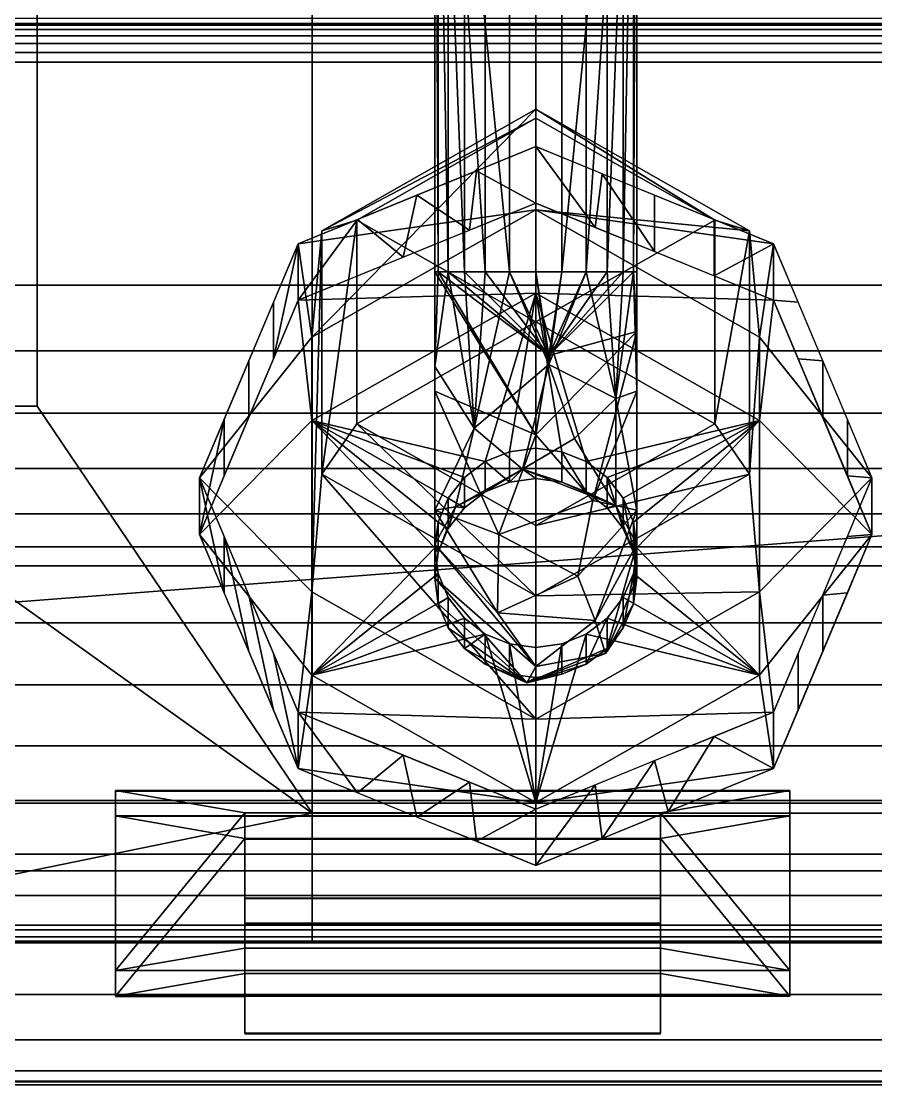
# Model space of a CAD drawing. Extents: x -1 to 344, y -669 to 1.
# Drawn here: x 26.86 to 59.85, y -617.95 to -576.9 of the extents above; entities that cross this region are included whole.
import ezdxf

# ---------------------------------------------------------------- set-up
doc = ezdxf.new("R2010")
doc.units = 0
for name, color, linetype in [('IQ_200_2D', 1, 'Continuous'), ('IQ_200_3D', 1, 'Continuous'), ('IQ_204_2D', 7, 'Continuous'), ('IQ_BLACK_3D', 250, 'Continuous')]:
    doc.layers.add(name, color=color, linetype=linetype)

msp = doc.modelspace()

# ---------------------------------------------------------------- linework, layer by layer
at = {"layer": 'IQ_200_2D', "transparency": 33554582}
msp.add_line((10.757, -617.833), (332.243, -617.833), dxfattribs=at)
at = {"layer": 'IQ_204_2D', "transparency": 33554582}
for p, q in [((30.493, -606.612), (30.493, -614.548)), ((30.493, -606.612), (56.538, -606.612)), ((56.538, -614.548), (56.538, -606.612)), ((56.538, -607.597), (30.493, -607.597)), ((35.493, -608.466), (51.538, -608.466)), ((35.493, -608.466), (35.493, -615.978)), ((51.538, -615.978), (51.538, -608.466)), ((35.493, -610.765), (51.538, -610.765)), ((35.493, -611.73), (51.538, -611.73)), ((30.493, -614.548), (35.493, -614.548)), ((56.538, -614.548), (51.538, -614.548)), ((35.493, -615.978), (51.538, -615.978))]:
    msp.add_line(p, q, dxfattribs=at)

# ---------------------------------------------------------------- meshes
at = {"layer": 'IQ_200_3D', "transparency": 33554582}
mesh = msp.add_polyface(dxfattribs=at)
corners = [(326.901, -600.123, 1226.902), (16.1, -600.123, 1226.902), (16.1, -444.588, 1226.902), (326.901, -444.588, 1226.902)]
mesh.append_faces([[corners[k] for k in face] for face in [(0, 1, 2, 3)]])
mesh = msp.add_polyface(dxfattribs=at)
corners = [(42.825, -522.817, 1181.14), (42.958, -521.807, 1180.13), (43.348, -520.867, 1179.19), (43.968, -520.059, 1178.382), (44.775, -519.439, 1177.762), (45.716, -519.05, 1177.372), (46.725, -518.917, 1177.24), (47.735, -519.05, 1177.372), (48.675, -519.439, 1177.762), (49.483, -520.059, 1178.382), (50.103, -520.867, 1179.19), (50.493, -521.807, 1180.13), (50.625, -522.817, 1181.14), (50.625, -586.576, 1181.14), (50.493, -586.576, 1180.13), (50.103, -586.576, 1179.19), (49.483, -586.576, 1178.382), (48.675, -586.576, 1177.762), (47.735, -586.576, 1177.372), (46.725, -586.576, 1177.24), (45.716, -586.576, 1177.372), (44.775, -586.576, 1177.762), (43.968, -586.576, 1178.382), (43.348, -586.576, 1179.19), (42.958, -586.576, 1180.13), (42.825, -586.576, 1181.14)]
mesh.append_faces([[corners[k] for k in face] for face in [(11, 14, 15, 10), (8, 17, 18, 7), (9, 16, 17, 8), (10, 15, 16, 9), (19, 6, 7, 18)]], dxfattribs={"vtx0": -1, "vtx2": -1})
mesh.append_faces([[corners[k] for k in face] for face in [(21, 22, 3, 4), (20, 21, 4, 5), (23, 24, 1, 2), (22, 23, 2, 3), (5, 6, 19, 20)]], dxfattribs={"vtx1": -1, "vtx3": -1})
mesh.append_faces([[corners[k] for k in face] for face in [(12, 13, 14, 11)]], dxfattribs={"vtx2": -1})
mesh.append_faces([[corners[k] for k in face] for face in [(24, 25, 0, 1)]], dxfattribs={"vtx3": -1})
mesh = msp.add_polyface(dxfattribs=at)
corners = [(50.625, -522.817, 1181.14), (50.493, -523.826, 1182.149), (50.103, -524.767, 1183.09), (49.483, -525.575, 1183.897), (48.675, -526.194, 1184.517), (47.735, -526.584, 1184.907), (46.725, -526.717, 1185.04), (45.716, -526.584, 1184.907), (44.775, -526.194, 1184.517), (43.968, -525.575, 1183.897), (43.348, -524.767, 1183.09), (42.958, -523.826, 1182.149), (42.825, -522.817, 1181.14), (42.825, -586.576, 1181.14), (42.958, -586.576, 1182.149), (43.348, -586.576, 1183.09), (43.968, -586.576, 1183.897), (44.775, -586.576, 1184.517), (45.716, -586.576, 1184.907), (46.725, -586.576, 1185.04), (47.735, -586.576, 1184.907), (48.675, -586.576, 1184.517), (49.483, -586.576, 1183.897), (50.103, -586.576, 1183.09), (50.493, -586.576, 1182.149), (50.625, -586.576, 1181.14), (42.825, -557.295, 1181.14), (50.625, -557.295, 1181.14), (42.825, -540.056, 1181.14), (50.625, -540.056, 1181.14)]
mesh.append_faces([[corners[k] for k in face] for face in [(18, 26, 17), (8, 26, 7), (2, 29, 1), (24, 27, 23), (29, 4, 27), (4, 29, 3)]], dxfattribs={"vtx0": -1, "vtx1": -1})
mesh.append_faces([[corners[k] for k in face] for face in [(26, 18, 7), (20, 27, 5)]], dxfattribs={"vtx0": -1, "vtx1": -1, "vtx2": -1})
mesh.append_faces([[corners[k] for k in face] for face in [(26, 16, 17), (28, 9, 10), (27, 21, 22), (20, 5, 6, 19), (8, 28, 26)]], dxfattribs={"vtx0": -1, "vtx2": -1})
mesh.append_faces([[corners[k] for k in face] for face in [(13, 14, 26), (25, 27, 24), (0, 1, 29)]], dxfattribs={"vtx1": -1})
mesh.append_faces([[corners[k] for k in face] for face in [(14, 15, 26), (15, 16, 26), (10, 11, 28), (8, 9, 28), (2, 3, 29), (20, 21, 27), (22, 23, 27), (4, 5, 27)]], dxfattribs={"vtx1": -1, "vtx2": -1})
mesh.append_faces([[corners[k] for k in face] for face in [(18, 19, 6, 7)]], dxfattribs={"vtx1": -1, "vtx3": -1})
mesh.append_faces([[corners[k] for k in face] for face in [(11, 12, 28)]], dxfattribs={"vtx2": -1})
mesh = msp.add_polyface(dxfattribs=at)
corners = [(38.086, -602.51, 996.977), (304.914, -602.51, 996.977), (304.914, -567.978, 996.977), (38.086, -567.978, 996.977)]
mesh.append_faces([[corners[k] for k in face] for face in [(0, 1, 2, 3)]])
mesh = msp.add_polyface(dxfattribs=at)
corners = [(0, -578.478, 1361.612), (343, -578.478, 1361.612), (342.996, -578.109, 1361.566), (342.984, -577.762, 1361.43), (342.965, -577.459, 1361.213), (342.94, -577.219, 1360.928), (342.91, -577.057, 1360.592), (342.878, -576.983, 1360.227), (342.845, -577, 1359.855), (0.155, -577, 1359.855), (0.122, -576.983, 1360.227), (0.09, -577.057, 1360.592), (0.06, -577.219, 1360.928), (0.035, -577.459, 1361.213), (0.016, -577.762, 1361.43), (0.004, -578.109, 1361.566)]
mesh.append_faces([[corners[k] for k in face] for face in [(2, 15, 0, 1)]], dxfattribs={"vtx0": -1})
mesh.append_faces([[corners[k] for k in face] for face in [(7, 10, 11, 6), (6, 11, 12, 5), (5, 12, 13, 4), (4, 13, 14, 3), (3, 14, 15, 2)]], dxfattribs={"vtx0": -1, "vtx2": -1})
mesh.append_faces([[corners[k] for k in face] for face in [(8, 9, 10, 7)]], dxfattribs={"vtx2": -1})
mesh = msp.add_polyface(dxfattribs=at)
corners = [(11.897, -600.123, 1226.902), (0.155, -577, 1359.855), (342.845, -577, 1359.855), (331.103, -600.123, 1226.902)]
mesh.append_faces([[corners[k] for k in face] for face in [(0, 1, 2, 3)]])
mesh = msp.add_polyface(dxfattribs=at)
corners = [(326.901, -600.123, 1226.902), (326.901, -576.798, 1361.021), (321.5, -576.798, 1361.021), (21.5, -576.798, 1361.021), (16.1, -576.798, 1361.021), (16.1, -600.123, 1226.902)]
mesh.append_faces([[corners[k] for k in face] for face in [(0, 1, 2, 5), (3, 4, 5, 2)]], dxfattribs={"vtx2": -1})
mesh = msp.add_polyface(dxfattribs=at)
corners = [(0, -578.478, 1361.612), (0, -587.088, 1361.612), (343, -587.088, 1361.612), (343, -578.478, 1361.612)]
mesh.append_faces([[corners[k] for k in face] for face in [(0, 1, 2, 3)]])
mesh = msp.add_polyface(dxfattribs=at)
corners = [(46.725, -580.298, 1119.345), (38.467, -584.993, 1118.517), (38.467, -594.384, 1116.861), (46.725, -599.08, 1116.033), (46.725, -603.836, 1140.434), (38.08, -598.921, 1141.301), (38.08, -589.09, 1143.034), (46.725, -584.174, 1143.901)]
mesh.append_faces([[corners[k] for k in face] for face in [(2, 5, 1)]], dxfattribs={"vtx0": -1, "vtx1": -1})
mesh.append_faces([[corners[k] for k in face] for face in [(1, 5, 6)]], dxfattribs={"vtx0": -1, "vtx2": -1})
mesh.append_faces([[corners[k] for k in face] for face in [(0, 1, 6), (4, 5, 2)]], dxfattribs={"vtx1": -1, "vtx2": -1})
mesh.append_faces([[corners[k] for k in face] for face in [(6, 7, 0), (2, 3, 4)]], dxfattribs={"vtx2": -1})
mesh = msp.add_polyface(dxfattribs=at)
corners = [(46.725, -580.647, 1112.369), (39.814, -584.577, 1111.676), (39.814, -592.436, 1110.29), (46.725, -596.366, 1109.597), (46.725, -599.08, 1116.033), (38.467, -594.384, 1116.861), (38.467, -584.993, 1118.517), (46.725, -580.298, 1119.345)]
mesh.append_faces([[corners[k] for k in face] for face in [(2, 5, 1)]], dxfattribs={"vtx0": -1, "vtx1": -1})
mesh.append_faces([[corners[k] for k in face] for face in [(1, 5, 6)]], dxfattribs={"vtx0": -1, "vtx2": -1})
mesh.append_faces([[corners[k] for k in face] for face in [(0, 1, 6), (4, 5, 2)]], dxfattribs={"vtx1": -1, "vtx2": -1})
mesh.append_faces([[corners[k] for k in face] for face in [(6, 7, 0), (2, 3, 4)]], dxfattribs={"vtx2": -1})
mesh = msp.add_polyface(dxfattribs=at)
corners = [(46.725, -596.366, 1109.597), (53.637, -592.436, 1110.29), (53.637, -584.577, 1111.676), (46.725, -580.647, 1112.369), (46.725, -580.298, 1119.345), (54.984, -584.993, 1118.517), (54.984, -594.384, 1116.861), (46.725, -599.08, 1116.033)]
mesh.append_faces([[corners[k] for k in face] for face in [(2, 5, 1)]], dxfattribs={"vtx0": -1, "vtx1": -1})
mesh.append_faces([[corners[k] for k in face] for face in [(1, 5, 6)]], dxfattribs={"vtx0": -1, "vtx2": -1})
mesh.append_faces([[corners[k] for k in face] for face in [(0, 1, 6), (4, 5, 2)]], dxfattribs={"vtx1": -1, "vtx2": -1})
mesh.append_faces([[corners[k] for k in face] for face in [(6, 7, 0), (2, 3, 4)]], dxfattribs={"vtx2": -1})
mesh = msp.add_polyface(dxfattribs=at)
corners = [(46.725, -599.08, 1116.033), (54.984, -594.384, 1116.861), (54.984, -584.993, 1118.517), (46.725, -580.298, 1119.345), (46.725, -584.174, 1143.901), (55.371, -589.09, 1143.034), (55.371, -598.921, 1141.301), (46.725, -603.836, 1140.434)]
mesh.append_faces([[corners[k] for k in face] for face in [(2, 5, 1)]], dxfattribs={"vtx0": -1, "vtx1": -1})
mesh.append_faces([[corners[k] for k in face] for face in [(1, 5, 6)]], dxfattribs={"vtx0": -1, "vtx2": -1})
mesh.append_faces([[corners[k] for k in face] for face in [(0, 1, 6), (4, 5, 2)]], dxfattribs={"vtx1": -1, "vtx2": -1})
mesh.append_faces([[corners[k] for k in face] for face in [(6, 7, 0), (2, 3, 4)]], dxfattribs={"vtx2": -1})
mesh = msp.add_polyface(dxfattribs=at)
corners = [(46.725, -596.366, 1109.597), (39.814, -592.436, 1110.29), (39.814, -584.577, 1111.676), (46.725, -580.647, 1112.369), (46.725, -588.506, 1110.983)]
mesh.append_faces([[corners[k] for k in face] for face in [(1, 2, 4)]], dxfattribs={"vtx1": -1, "vtx2": -1})
mesh.append_faces([[corners[k] for k in face] for face in [(4, 0, 1), (2, 3, 4)]], dxfattribs={"vtx2": -1})
mesh = msp.add_polyface(dxfattribs=at)
corners = [(46.725, -588.506, 1110.983), (46.725, -580.647, 1112.369), (53.637, -584.577, 1111.676), (53.637, -592.436, 1110.29), (46.725, -596.366, 1109.597)]
mesh.append_faces([[corners[k] for k in face] for face in [(0, 3, 4)]], dxfattribs={"vtx0": -1})
mesh.append_faces([[corners[k] for k in face] for face in [(3, 0, 2)]], dxfattribs={"vtx0": -1, "vtx1": -1})
mesh.append_faces([[corners[k] for k in face] for face in [(1, 2, 0)]], dxfattribs={"vtx1": -1})
mesh = msp.add_polyface(dxfattribs=at)
corners = [(46.725, -609.489, 1155.219), (37.545, -605.745, 1155.88), (33.743, -596.704, 1157.474), (37.545, -587.663, 1159.068), (46.725, -583.919, 1159.728), (46.725, -581.741, 1147.376), (37.545, -585.485, 1146.716), (33.743, -594.526, 1145.122), (37.545, -603.567, 1143.528), (46.725, -607.311, 1142.867), (41.61, -586.005, 1159.36), (42.135, -583.613, 1147.046), (39.84, -584.549, 1146.881), (35.644, -592.184, 1158.271), (35.644, -590.006, 1145.919), (34.693, -592.266, 1145.52), (41.61, -605.225, 1143.235), (42.135, -607.617, 1155.55), (39.84, -606.681, 1155.715), (35.644, -599.046, 1144.325), (35.644, -601.224, 1156.677), (34.693, -598.964, 1157.075), (44.168, -584.962, 1159.544), (36.595, -587.746, 1146.317), (36.595, -589.924, 1158.669), (34.693, -594.444, 1157.872), (44.168, -606.268, 1143.051), (36.595, -601.306, 1143.926), (36.595, -603.484, 1156.278), (34.693, -596.786, 1144.723), (44.43, -582.677, 1147.211), (44.43, -608.553, 1155.385)]
mesh.append_faces([[corners[k] for k in face] for face in [(31, 9, 0), (30, 4, 5)]], dxfattribs={"vtx0": -1})
mesh.append_faces([[corners[k] for k in face] for face in [(16, 18, 8), (4, 30, 22), (9, 31, 26)]], dxfattribs={"vtx0": -1, "vtx1": -1})
mesh.append_faces([[corners[k] for k in face] for face in [(3, 12, 6), (15, 2, 25), (10, 11, 12), (6, 24, 3), (21, 7, 29), (8, 18, 1), (17, 16, 26), (27, 1, 28, 19), (16, 17, 18), (19, 28, 20, 29), (29, 20, 21)]], dxfattribs={"vtx0": -1, "vtx2": -1})
mesh.append_faces([[corners[k] for k in face] for face in [(15, 7, 2), (21, 2, 7), (10, 22, 11), (3, 10, 12), (6, 23, 24), (27, 8, 1), (30, 11, 22), (31, 17, 26)]], dxfattribs={"vtx1": -1, "vtx2": -1})
mesh.append_faces([[corners[k] for k in face] for face in [(13, 24, 23, 14), (25, 13, 14, 15)]], dxfattribs={"vtx1": -1, "vtx3": -1})
mesh = msp.add_polyface(dxfattribs=at)
corners = [(46.725, -584.174, 1143.901), (38.08, -589.09, 1143.034), (38.08, -598.921, 1141.301), (46.725, -603.836, 1140.434), (46.725, -607.311, 1142.867), (37.545, -603.567, 1143.528), (33.743, -594.526, 1145.122), (37.545, -585.485, 1146.716), (46.725, -581.741, 1147.376)]
mesh.append_faces([[corners[k] for k in face] for face in [(5, 3, 4)]], dxfattribs={"vtx0": -1})
mesh.append_faces([[corners[k] for k in face] for face in [(2, 6, 1)]], dxfattribs={"vtx0": -1, "vtx1": -1})
mesh.append_faces([[corners[k] for k in face] for face in [(1, 6, 7), (2, 5, 6)]], dxfattribs={"vtx0": -1, "vtx2": -1})
mesh.append_faces([[corners[k] for k in face] for face in [(0, 1, 7), (2, 3, 5)]], dxfattribs={"vtx1": -1, "vtx2": -1})
mesh.append_faces([[corners[k] for k in face] for face in [(7, 8, 0)]], dxfattribs={"vtx2": -1})
mesh = msp.add_polyface(dxfattribs=at)
corners = [(46.725, -581.741, 1147.376), (46.725, -583.919, 1159.728), (55.906, -587.663, 1159.068), (59.708, -596.704, 1157.474), (55.906, -605.745, 1155.88), (46.725, -609.489, 1155.219), (46.725, -607.311, 1142.867), (55.906, -603.567, 1143.528), (59.708, -594.526, 1145.122), (55.906, -585.485, 1146.716), (51.841, -607.403, 1155.587), (51.316, -605.439, 1143.198), (53.611, -604.503, 1143.363), (57.807, -601.224, 1156.677), (57.807, -599.046, 1144.325), (58.757, -596.786, 1144.723), (51.316, -585.791, 1159.398), (51.316, -583.613, 1147.046), (49.283, -582.784, 1147.192), (57.807, -590.006, 1145.919), (57.807, -592.184, 1158.271), (58.757, -594.444, 1157.872), (49.283, -608.446, 1155.403), (56.856, -601.306, 1143.926), (56.856, -603.484, 1156.278), (58.757, -598.964, 1157.075), (53.611, -586.727, 1159.233), (53.611, -584.549, 1146.881), (49.02, -584.855, 1159.563), (56.856, -587.746, 1146.317), (56.856, -589.924, 1158.669), (58.757, -592.266, 1145.52), (49.02, -606.375, 1143.033)]
mesh.append_faces([[corners[k] for k in face] for face in [(28, 0, 1), (32, 5, 6)]], dxfattribs={"vtx0": -1})
mesh.append_faces([[corners[k] for k in face] for face in [(0, 28, 18), (18, 16, 17), (5, 32, 22)]], dxfattribs={"vtx0": -1, "vtx1": -1})
mesh.append_faces([[corners[k] for k in face] for face in [(4, 12, 7), (10, 11, 12), (15, 3, 25, 14), (21, 8, 31), (30, 19, 29, 2), (26, 9, 27), (19, 30, 20)]], dxfattribs={"vtx0": -1, "vtx2": -1})
mesh.append_faces([[corners[k] for k in face] for face in [(15, 8, 3), (10, 22, 11), (21, 3, 8), (4, 10, 12), (25, 13, 14), (26, 2, 9), (28, 16, 18), (29, 9, 2), (32, 11, 22)]], dxfattribs={"vtx1": -1, "vtx2": -1})
mesh.append_faces([[corners[k] for k in face] for face in [(24, 4, 7, 23), (13, 24, 23, 14), (27, 17, 16, 26), (31, 19, 20, 21)]], dxfattribs={"vtx1": -1, "vtx3": -1})
mesh = msp.add_polyface(dxfattribs=at)
corners = [(46.725, -603.836, 1140.434), (55.371, -598.921, 1141.301), (55.371, -589.09, 1143.034), (46.725, -584.174, 1143.901), (46.725, -581.741, 1147.376), (55.906, -585.485, 1146.716), (59.708, -594.526, 1145.122), (55.906, -603.567, 1143.528), (46.725, -607.311, 1142.867)]
mesh.append_faces([[corners[k] for k in face] for face in [(5, 3, 4)]], dxfattribs={"vtx0": -1})
mesh.append_faces([[corners[k] for k in face] for face in [(2, 6, 1)]], dxfattribs={"vtx0": -1, "vtx1": -1})
mesh.append_faces([[corners[k] for k in face] for face in [(1, 6, 7), (2, 5, 6)]], dxfattribs={"vtx0": -1, "vtx2": -1})
mesh.append_faces([[corners[k] for k in face] for face in [(0, 1, 7), (2, 3, 5)]], dxfattribs={"vtx1": -1, "vtx2": -1})
mesh.append_faces([[corners[k] for k in face] for face in [(7, 8, 0)]], dxfattribs={"vtx2": -1})
mesh = msp.add_polyface(dxfattribs=at)
corners = [(46.725, -607.056, 1158.695), (38.08, -602.14, 1159.562), (38.08, -592.309, 1161.295), (46.725, -587.394, 1162.162), (46.725, -583.919, 1159.728), (37.545, -587.663, 1159.068), (33.743, -596.704, 1157.474), (37.545, -605.745, 1155.88), (46.725, -609.489, 1155.219)]
mesh.append_faces([[corners[k] for k in face] for face in [(0, 7, 8)]], dxfattribs={"vtx0": -1})
mesh.append_faces([[corners[k] for k in face] for face in [(7, 0, 1), (6, 1, 2)]], dxfattribs={"vtx0": -1, "vtx2": -1})
mesh.append_faces([[corners[k] for k in face] for face in [(4, 5, 3)]], dxfattribs={"vtx1": -1})
mesh.append_faces([[corners[k] for k in face] for face in [(2, 3, 5), (5, 6, 2), (6, 7, 1)]], dxfattribs={"vtx1": -1, "vtx2": -1})
mesh = msp.add_polyface(dxfattribs=at)
corners = [(46.725, -587.394, 1162.162), (55.371, -592.309, 1161.295), (55.371, -602.14, 1159.562), (46.725, -607.056, 1158.695), (46.725, -609.489, 1155.219), (55.906, -605.745, 1155.88), (59.708, -596.704, 1157.474), (55.906, -587.663, 1159.068), (46.725, -583.919, 1159.728)]
mesh.append_faces([[corners[k] for k in face] for face in [(0, 7, 8)]], dxfattribs={"vtx0": -1})
mesh.append_faces([[corners[k] for k in face] for face in [(7, 0, 1), (6, 1, 2)]], dxfattribs={"vtx0": -1, "vtx2": -1})
mesh.append_faces([[corners[k] for k in face] for face in [(4, 5, 3)]], dxfattribs={"vtx1": -1})
mesh.append_faces([[corners[k] for k in face] for face in [(2, 3, 5), (5, 6, 2), (6, 7, 1)]], dxfattribs={"vtx1": -1, "vtx2": -1})
mesh = msp.add_polyface(dxfattribs=at)
corners = [(50.625, -586.576, 1181.14), (50.493, -586.576, 1182.149), (50.103, -586.576, 1183.09), (49.483, -586.576, 1183.897), (48.675, -586.576, 1184.517), (47.735, -586.576, 1184.907), (46.725, -586.576, 1185.04), (45.716, -586.576, 1184.907), (44.775, -586.576, 1184.517), (43.968, -586.576, 1183.897), (43.348, -586.576, 1183.09), (42.958, -586.576, 1182.149), (42.825, -586.576, 1181.14), (42.825, -595.768, 1176.853), (42.825, -598.394, 1167.056), (42.958, -599.388, 1166.88), (43.348, -600.314, 1166.717), (43.968, -601.109, 1166.577), (44.775, -601.72, 1166.469), (45.716, -602.103, 1166.402), (46.725, -602.234, 1166.379), (47.735, -602.103, 1166.402), (48.675, -601.72, 1166.469), (49.483, -601.109, 1166.577), (50.103, -600.314, 1166.717), (50.493, -599.388, 1166.88), (50.625, -598.394, 1167.056), (50.625, -595.768, 1176.853), (46.725, -592.863, 1183.744), (46.725, -601.805, 1173.708), (46.378, -602.432, 1170.088), (47.226, -589.807, 1184.675), (50.625, -597.081, 1171.954), (49.423, -601.309, 1170.71), (42.825, -591.172, 1178.996), (45.3, -596.713, 1181.037), (45.251, -599.729, 1177.546), (42.825, -597.081, 1171.954), (50.625, -591.172, 1178.996), (49.018, -600.026, 1176.122), (48.345, -598.314, 1179.335), (48.934, -595.401, 1181.533), (50.625, -588.874, 1180.068)]
mesh.append_faces([[corners[k] for k in face] for face in [(8, 31, 7), (11, 31, 10), (10, 31, 9), (7, 31, 6), (21, 30, 20), (32, 33, 26), (15, 30, 14)]], dxfattribs={"vtx0": -1, "vtx1": -1})
mesh.append_faces([[corners[k] for k in face] for face in [(28, 31, 11), (27, 41, 40), (1, 31, 42), (41, 42, 28), (36, 37, 29), (28, 42, 31), (35, 28, 34), (40, 41, 35), (39, 27, 40), (36, 40, 35), (14, 30, 29), (32, 39, 33), (29, 30, 33), (33, 30, 23), (41, 28, 35), (36, 35, 13), (33, 39, 29), (39, 40, 36), (39, 36, 29)]], dxfattribs={"vtx0": -1, "vtx1": -1, "vtx2": -1})
mesh.append_faces([[corners[k] for k in face] for face in [(31, 4, 5), (31, 3, 4), (28, 12, 34), (30, 17, 18), (36, 13, 37), (30, 22, 23), (35, 34, 13), (33, 25, 26), (30, 21, 22), (41, 27, 38)]], dxfattribs={"vtx0": -1, "vtx2": -1})
mesh.append_faces([[corners[k] for k in face] for face in [(0, 1, 42)]], dxfattribs={"vtx1": -1})
mesh.append_faces([[corners[k] for k in face] for face in [(8, 9, 31), (38, 42, 41), (11, 12, 28), (19, 20, 30), (5, 6, 31), (1, 2, 31), (2, 3, 31), (15, 16, 30), (18, 19, 30), (32, 27, 39), (16, 17, 30), (23, 24, 33), (37, 14, 29), (24, 25, 33)]], dxfattribs={"vtx1": -1, "vtx2": -1})
mesh = msp.add_polyface(dxfattribs=at)
corners = [(42.825, -586.576, 1181.14), (42.958, -586.576, 1180.13), (43.348, -586.576, 1179.19), (43.968, -586.576, 1178.382), (44.775, -586.576, 1177.762), (45.716, -586.576, 1177.372), (46.725, -586.576, 1177.24), (47.735, -586.576, 1177.372), (48.675, -586.576, 1177.762), (49.483, -586.576, 1178.382), (50.103, -586.576, 1179.19), (50.493, -586.576, 1180.13), (50.625, -586.576, 1181.14), (50.625, -595.768, 1176.853), (50.625, -598.394, 1167.056), (50.493, -597.399, 1167.231), (50.103, -596.473, 1167.394), (49.483, -595.678, 1167.535), (48.675, -595.067, 1167.642), (47.735, -594.684, 1167.71), (46.725, -594.553, 1167.733), (45.716, -594.684, 1167.71), (44.775, -595.067, 1167.642), (43.968, -595.678, 1167.535), (43.348, -596.473, 1167.394), (42.958, -597.399, 1167.231), (42.825, -598.394, 1167.056), (42.825, -595.768, 1176.853), (48.218, -593.008, 1174.537), (44.351, -592.608, 1175.691), (49.82, -591.463, 1177.432), (49.82, -595.591, 1172.512), (46.216, -594.194, 1171.989), (43.631, -595.642, 1172.375), (42.825, -590.231, 1179.435), (47.235, -590.154, 1176.443), (50.625, -591.172, 1178.996), (50.625, -597.081, 1171.954), (42.825, -597.081, 1171.954)]
mesh.append_faces([[corners[k] for k in face] for face in [(8, 35, 7), (17, 31, 16), (21, 32, 20), (5, 29, 4), (22, 32, 21), (20, 32, 19), (24, 33, 23)]], dxfattribs={"vtx0": -1, "vtx1": -1})
mesh.append_faces([[corners[k] for k in face] for face in [(31, 37, 15), (11, 36, 30), (35, 30, 28), (31, 30, 13), (8, 30, 35), (35, 32, 29), (31, 19, 32), (27, 29, 33), (32, 28, 31), (2, 29, 34), (32, 35, 28), (32, 22, 33), (30, 31, 28), (25, 38, 33), (32, 33, 29), (5, 35, 29)]], dxfattribs={"vtx0": -1, "vtx1": -1, "vtx2": -1})
mesh.append_faces([[corners[k] for k in face] for face in [(31, 13, 37), (29, 27, 34), (35, 6, 7), (30, 10, 11), (34, 1, 2), (31, 15, 16), (31, 17, 18), (33, 24, 25)]], dxfattribs={"vtx0": -1, "vtx2": -1})
mesh.append_faces([[corners[k] for k in face] for face in [(14, 15, 37), (12, 36, 11), (26, 38, 25)]], dxfattribs={"vtx1": -1})
mesh.append_faces([[corners[k] for k in face] for face in [(9, 10, 30), (2, 3, 29), (5, 6, 35), (3, 4, 29), (8, 9, 30), (22, 23, 33), (18, 19, 31), (36, 13, 30), (38, 27, 33)]], dxfattribs={"vtx1": -1, "vtx2": -1})
mesh.append_faces([[corners[k] for k in face] for face in [(34, 0, 1)]], dxfattribs={"vtx2": -1})
mesh = msp.add_polyface(dxfattribs=at)
corners = [(343, -587.088, 1361.612), (0, -587.088, 1361.612), (0.026, -589.625, 1361.316), (0.103, -592.024, 1360.442), (0.227, -594.158, 1359.039), (0.391, -595.911, 1357.182), (0.587, -597.188, 1354.97), (0.803, -597.921, 1352.524), (342.197, -597.921, 1352.524), (342.413, -597.188, 1354.97), (342.609, -595.911, 1357.182), (342.773, -594.158, 1359.039), (342.897, -592.024, 1360.442), (342.974, -589.625, 1361.316)]
mesh.append_faces([[corners[k] for k in face] for face in [(9, 6, 7, 8)]], dxfattribs={"vtx0": -1})
mesh.append_faces([[corners[k] for k in face] for face in [(13, 2, 3, 12), (4, 11, 12, 3), (10, 5, 6, 9), (5, 10, 11, 4)]], dxfattribs={"vtx0": -1, "vtx2": -1})
mesh.append_faces([[corners[k] for k in face] for face in [(0, 1, 2, 13)]], dxfattribs={"vtx2": -1})
mesh = msp.add_polyface(dxfattribs=at)
corners = [(46.725, -587.394, 1162.162), (38.08, -592.309, 1161.295), (38.08, -602.14, 1159.562), (46.725, -607.056, 1158.695), (46.725, -601.066, 1159.751), (45.716, -600.935, 1159.774), (44.775, -600.551, 1159.842), (43.968, -599.941, 1159.949), (43.348, -599.145, 1160.09), (42.958, -598.219, 1160.253), (42.825, -597.225, 1160.428), (42.958, -596.231, 1160.604), (43.348, -595.305, 1160.767), (43.968, -594.509, 1160.907), (44.775, -593.899, 1161.015), (45.716, -593.515, 1161.082), (46.725, -593.384, 1161.105)]
mesh.append_faces([[corners[k] for k in face] for face in [(3, 6, 2), (7, 2, 6), (12, 1, 11)]], dxfattribs={"vtx0": -1, "vtx1": -1})
mesh.append_faces([[corners[k] for k in face] for face in [(2, 7, 8), (2, 9, 10), (14, 0, 1), (1, 13, 14), (10, 1, 2)]], dxfattribs={"vtx0": -1, "vtx2": -1})
mesh.append_faces([[corners[k] for k in face] for face in [(16, 0, 15)]], dxfattribs={"vtx1": -1})
mesh.append_faces([[corners[k] for k in face] for face in [(5, 6, 3), (8, 9, 2), (14, 15, 0), (10, 11, 1), (12, 13, 1)]], dxfattribs={"vtx1": -1, "vtx2": -1})
mesh.append_faces([[corners[k] for k in face] for face in [(3, 4, 5)]], dxfattribs={"vtx2": -1})
mesh = msp.add_polyface(dxfattribs=at)
corners = [(46.725, -607.056, 1158.695), (55.371, -602.14, 1159.562), (55.371, -592.309, 1161.295), (46.725, -587.394, 1162.162), (46.725, -593.384, 1161.105), (47.735, -593.515, 1161.082), (48.675, -593.899, 1161.015), (49.483, -594.509, 1160.907), (50.103, -595.305, 1160.767), (50.493, -596.231, 1160.604), (50.625, -597.225, 1160.428), (50.493, -598.219, 1160.253), (50.103, -599.145, 1160.09), (49.483, -599.941, 1159.949), (48.675, -600.551, 1159.842), (47.735, -600.935, 1159.774), (46.725, -601.066, 1159.751)]
mesh.append_faces([[corners[k] for k in face] for face in [(5, 3, 4)]], dxfattribs={"vtx0": -1})
mesh.append_faces([[corners[k] for k in face] for face in [(13, 1, 12), (8, 2, 7), (7, 2, 6)]], dxfattribs={"vtx0": -1, "vtx1": -1})
mesh.append_faces([[corners[k] for k in face] for face in [(1, 13, 14), (1, 10, 11), (2, 8, 9), (10, 1, 2), (3, 5, 6)]], dxfattribs={"vtx0": -1, "vtx2": -1})
mesh.append_faces([[corners[k] for k in face] for face in [(16, 0, 15)]], dxfattribs={"vtx1": -1})
mesh.append_faces([[corners[k] for k in face] for face in [(11, 12, 1), (14, 15, 0), (0, 1, 14), (9, 10, 2), (2, 3, 6)]], dxfattribs={"vtx1": -1, "vtx2": -1})
mesh = msp.add_polyface(dxfattribs=at)
corners = [(42.825, -598.394, 1167.056), (42.958, -597.399, 1167.231), (43.348, -596.473, 1167.394), (43.968, -595.678, 1167.535), (44.775, -595.067, 1167.642), (45.716, -594.684, 1167.71), (46.725, -594.553, 1167.733), (47.735, -594.684, 1167.71), (48.675, -595.067, 1167.642), (49.483, -595.678, 1167.535), (50.103, -596.473, 1167.394), (50.493, -597.399, 1167.231), (50.625, -598.394, 1167.056), (50.625, -597.225, 1160.428), (50.493, -596.231, 1160.604), (50.103, -595.305, 1160.767), (49.483, -594.509, 1160.907), (48.675, -593.899, 1161.015), (47.735, -593.515, 1161.082), (46.725, -593.384, 1161.105), (45.716, -593.515, 1161.082), (44.775, -593.899, 1161.015), (43.968, -594.509, 1160.907), (43.348, -595.305, 1160.767), (42.958, -596.231, 1160.604), (42.825, -597.225, 1160.428)]
mesh.append_faces([[corners[k] for k in face] for face in [(14, 12, 13)]], dxfattribs={"vtx0": -1})
mesh.append_faces([[corners[k] for k in face] for face in [(15, 11, 14), (21, 5, 20), (3, 23, 2)]], dxfattribs={"vtx0": -1, "vtx1": -1})
mesh.append_faces([[corners[k] for k in face] for face in [(9, 16, 17, 8), (8, 17, 18), (15, 10, 11), (19, 6, 7, 18), (4, 21, 22, 3), (2, 23, 24), (1, 24, 25), (21, 4, 5), (20, 5, 6, 19)]], dxfattribs={"vtx0": -1, "vtx2": -1})
mesh.append_faces([[corners[k] for k in face] for face in [(0, 1, 25)]], dxfattribs={"vtx1": -1})
mesh.append_faces([[corners[k] for k in face] for face in [(15, 16, 10), (11, 12, 14), (7, 8, 18), (9, 10, 16), (22, 23, 3), (1, 2, 24)]], dxfattribs={"vtx1": -1, "vtx2": -1})
mesh = msp.add_polyface(dxfattribs=at)
corners = [(50.625, -598.394, 1167.056), (50.493, -599.388, 1166.88), (50.103, -600.314, 1166.717), (49.483, -601.109, 1166.577), (48.675, -601.72, 1166.469), (47.735, -602.103, 1166.402), (46.725, -602.234, 1166.379), (45.716, -602.103, 1166.402), (44.775, -601.72, 1166.469), (43.968, -601.109, 1166.577), (43.348, -600.314, 1166.717), (42.958, -599.388, 1166.88), (42.825, -598.394, 1167.056), (42.825, -597.225, 1160.428), (42.958, -598.219, 1160.253), (43.348, -599.145, 1160.09), (43.968, -599.941, 1159.949), (44.775, -600.551, 1159.842), (45.716, -600.935, 1159.774), (46.725, -601.066, 1159.751), (47.735, -600.935, 1159.774), (48.675, -600.551, 1159.842), (49.483, -599.941, 1159.949), (50.103, -599.145, 1160.09), (50.493, -598.219, 1160.253), (50.625, -597.225, 1160.428)]
mesh.append_faces([[corners[k] for k in face] for face in [(14, 12, 13), (1, 25, 0)]], dxfattribs={"vtx0": -1})
mesh.append_faces([[corners[k] for k in face] for face in [(15, 11, 14), (9, 17, 8), (22, 4, 21), (4, 22, 3)]], dxfattribs={"vtx0": -1, "vtx1": -1})
mesh.append_faces([[corners[k] for k in face] for face in [(9, 16, 17), (10, 15, 16, 9), (8, 17, 18, 7), (15, 10, 11), (19, 6, 7, 18), (5, 20, 21, 4), (2, 23, 24), (3, 22, 23, 2), (1, 24, 25), (20, 5, 6, 19)]], dxfattribs={"vtx0": -1, "vtx2": -1})
mesh.append_faces([[corners[k] for k in face] for face in [(11, 12, 14), (1, 2, 24)]], dxfattribs={"vtx1": -1, "vtx2": -1})
mesh = msp.add_polyface(dxfattribs=at)
corners = [(0.803, -597.921, 1352.524), (10.757, -617.811, 1239.813), (332.243, -617.811, 1239.813), (342.197, -597.921, 1352.524)]
mesh.append_faces([[corners[k] for k in face] for face in [(0, 1, 2, 3)]])
mesh = msp.add_polyface(dxfattribs=at)
corners = [(11.897, -606.978, 1226.902), (11.897, -600.123, 1226.902), (331.103, -600.123, 1226.902), (331.103, -606.978, 1226.902)]
mesh.append_faces([[corners[k] for k in face] for face in [(0, 1, 2, 3)]])
mesh = msp.add_polyface(dxfattribs=at)
corners = [(304.914, -602.51, 996.977), (38.086, -602.51, 996.977), (38.086, -604.862, 996.697), (38.086, -607.083, 995.871), (38.086, -609.046, 994.545), (38.086, -610.643, 992.795), (38.086, -611.784, 990.719), (38.086, -612.403, 988.432), (38.086, -612.468, 986.064), (38.086, -611.974, 983.747), (304.914, -611.974, 983.747), (304.914, -612.468, 986.064), (304.914, -612.403, 988.432), (304.914, -611.784, 990.719), (304.914, -610.643, 992.795), (304.914, -609.046, 994.545), (304.914, -607.083, 995.871), (304.914, -604.862, 996.697)]
mesh.append_faces([[corners[k] for k in face] for face in [(11, 8, 9, 10)]], dxfattribs={"vtx0": -1})
mesh.append_faces([[corners[k] for k in face] for face in [(17, 2, 3, 16), (16, 3, 4, 15), (15, 4, 5, 14), (13, 6, 7, 12), (12, 7, 8, 11), (6, 13, 14, 5)]], dxfattribs={"vtx0": -1, "vtx2": -1})
mesh.append_faces([[corners[k] for k in face] for face in [(0, 1, 2, 17)]], dxfattribs={"vtx2": -1})
mesh = msp.add_polyface(dxfattribs=at)
corners = [(332.243, -617.811, 1239.813), (10.757, -617.811, 1239.813), (10.998, -617.947, 1237.081), (11.235, -617.406, 1234.4), (11.453, -616.219, 1231.935), (11.638, -614.46, 1229.839), (11.779, -612.239, 1228.242), (11.867, -609.693, 1227.242), (11.897, -606.978, 1226.902), (331.103, -606.978, 1226.902), (331.133, -609.693, 1227.242), (331.221, -612.239, 1228.242), (331.362, -614.46, 1229.839), (331.547, -616.219, 1231.935), (331.765, -617.406, 1234.4), (332.002, -617.947, 1237.081)]
mesh.append_faces([[corners[k] for k in face] for face in [(10, 7, 8, 9)]], dxfattribs={"vtx0": -1})
mesh.append_faces([[corners[k] for k in face] for face in [(14, 3, 4, 13), (15, 2, 3, 14), (13, 4, 5, 12), (12, 5, 6, 11), (11, 6, 7, 10)]], dxfattribs={"vtx0": -1, "vtx2": -1})
mesh.append_faces([[corners[k] for k in face] for face in [(0, 1, 2, 15)]], dxfattribs={"vtx2": -1})
mesh = msp.add_polyface(dxfattribs=at)
corners = [(304.914, -607.462, 970.529), (304.914, -611.974, 983.747), (38.086, -611.974, 983.747), (38.086, -607.462, 970.529)]
mesh.append_faces([[corners[k] for k in face] for face in [(0, 1, 2, 3)]])
at = {"layer": 'IQ_BLACK_3D', "transparency": 33554582}
mesh = msp.add_polyface(dxfattribs=at)
corners = [(16.1, -591.752, 924.5), (16.1, -235.553, 924.5), (326.901, -235.553, 924.5), (326.901, -591.752, 924.5), (315.536, -591.752, 924.5), (315.536, -567.978, 924.5), (27.464, -567.978, 924.5), (27.464, -591.752, 924.5)]
mesh.append_faces([[corners[k] for k in face] for face in [(1, 2, 5, 6)]], dxfattribs={"vtx1": -1, "vtx3": -1})
mesh.append_faces([[corners[k] for k in face] for face in [(3, 4, 5, 2)]], dxfattribs={"vtx2": -1})
mesh.append_faces([[corners[k] for k in face] for face in [(6, 7, 0, 1)]], dxfattribs={"vtx3": -1})
mesh = msp.add_polyface(dxfattribs=at)
corners = [(38.086, -567.978, 996.977), (38.086, -465.63, 996.977), (304.914, -465.63, 996.977), (304.914, -567.978, 996.977), (304.914, -602.51, 996.977), (326.901, -602.51, 996.977), (326.901, -446.317, 996.977), (16.1, -446.317, 996.977), (16.1, -602.51, 996.977), (38.086, -602.51, 996.977)]
mesh.append_faces([[corners[k] for k in face] for face in [(1, 7, 0)]], dxfattribs={"vtx0": -1, "vtx1": -1})
mesh.append_faces([[corners[k] for k in face] for face in [(6, 2, 3), (2, 6, 7, 1)]], dxfattribs={"vtx0": -1, "vtx2": -1})
mesh.append_faces([[corners[k] for k in face] for face in [(8, 9, 0, 7)]], dxfattribs={"vtx2": -1})
mesh.append_faces([[corners[k] for k in face] for face in [(3, 4, 5, 6)]], dxfattribs={"vtx3": -1})
mesh = msp.add_polyface(dxfattribs=at)
corners = [(38.086, -567.978, 970.529), (38.086, -607.462, 970.529), (27.464, -591.752, 924.5), (27.464, -567.978, 924.5)]
mesh.append_faces([[corners[k] for k in face] for face in [(0, 1, 2, 3)]])
mesh = msp.add_polyface(dxfattribs=at)
corners = [(38.086, -607.462, 970.529), (38.086, -567.978, 970.529), (304.914, -567.978, 970.529), (304.914, -607.462, 970.529)]
mesh.append_faces([[corners[k] for k in face] for face in [(0, 1, 2, 3)]])
mesh = msp.add_polyface(dxfattribs=at)
corners = [(38.086, -607.462, 970.529), (38.086, -611.974, 983.747), (16.1, -611.974, 983.747), (16.1, -591.752, 924.5), (27.464, -591.752, 924.5)]
mesh.append_faces([[corners[k] for k in face] for face in [(0, 3, 4)]], dxfattribs={"vtx0": -1})
mesh.append_faces([[corners[k] for k in face] for face in [(3, 0, 2)]], dxfattribs={"vtx0": -1, "vtx1": -1})
mesh.append_faces([[corners[k] for k in face] for face in [(0, 1, 2)]], dxfattribs={"vtx2": -1})
mesh = msp.add_polyface(dxfattribs=at)
corners = [(16.1, -602.51, 996.977), (16.1, -604.862, 996.697), (16.1, -607.083, 995.871), (16.1, -609.046, 994.545), (16.1, -610.643, 992.795), (16.1, -611.784, 990.719), (16.1, -612.403, 988.432), (16.1, -612.468, 986.064), (16.1, -611.974, 983.747), (38.086, -611.974, 983.747), (38.086, -612.468, 986.064), (38.086, -612.403, 988.432), (38.086, -611.784, 990.719), (38.086, -610.643, 992.795), (38.086, -609.046, 994.545), (38.086, -607.083, 995.871), (38.086, -604.862, 996.697), (38.086, -602.51, 996.977)]
mesh.append_faces([[corners[k] for k in face] for face in [(0, 1, 16, 17)]], dxfattribs={"vtx1": -1})
mesh.append_faces([[corners[k] for k in face] for face in [(2, 3, 14, 15), (1, 2, 15, 16), (13, 14, 3, 4), (5, 6, 11, 12), (6, 7, 10, 11), (12, 13, 4, 5)]], dxfattribs={"vtx1": -1, "vtx3": -1})
mesh.append_faces([[corners[k] for k in face] for face in [(7, 8, 9, 10)]], dxfattribs={"vtx3": -1})
mesh = msp.add_polyface(dxfattribs=at)
corners = [(30.493, -606.59, 1303.398), (56.538, -606.59, 1303.398), (56.538, -613.541, 1264.006), (30.493, -613.541, 1264.006), (35.493, -607.459, 1298.474), (35.493, -612.672, 1268.93), (51.538, -612.672, 1268.93), (51.538, -607.459, 1298.474)]
mesh.append_faces([[corners[k] for k in face] for face in [(5, 3, 4), (0, 4, 3)]], dxfattribs={"vtx0": -1, "vtx1": -1})
mesh.append_faces([[corners[k] for k in face] for face in [(2, 6, 7), (1, 7, 4, 0), (7, 1, 2)]], dxfattribs={"vtx0": -1, "vtx2": -1})
mesh.append_faces([[corners[k] for k in face] for face in [(5, 6, 2, 3)]], dxfattribs={"vtx1": -1, "vtx3": -1})
mesh = msp.add_polyface(dxfattribs=at)
corners = [(30.493, -607.575, 1303.571), (30.493, -606.59, 1303.398), (30.493, -613.541, 1264.006), (30.493, -614.526, 1264.18)]
mesh.append_faces([[corners[k] for k in face] for face in [(0, 1, 2, 3)]])
mesh = msp.add_polyface(dxfattribs=at)
corners = [(56.538, -607.575, 1303.571), (56.538, -606.59, 1303.398), (30.493, -606.59, 1303.398), (30.493, -607.575, 1303.571)]
mesh.append_faces([[corners[k] for k in face] for face in [(0, 1, 2, 3)]])
mesh = msp.add_polyface(dxfattribs=at)
corners = [(56.538, -614.526, 1264.18), (56.538, -613.541, 1264.006), (56.538, -606.59, 1303.398), (56.538, -607.575, 1303.571)]
mesh.append_faces([[corners[k] for k in face] for face in [(0, 1, 2, 3)]])
mesh = msp.add_polyface(dxfattribs=at)
corners = [(35.493, -612.672, 1268.93), (35.493, -615.956, 1269.51), (35.493, -611.708, 1283.992), (35.493, -610.743, 1299.053), (35.493, -607.459, 1298.474)]
mesh.append_faces([[corners[k] for k in face] for face in [(3, 4, 2)]], dxfattribs={"vtx1": -1})
mesh.append_faces([[corners[k] for k in face] for face in [(0, 1, 2, 4)]], dxfattribs={"vtx2": -1})
mesh = msp.add_polyface(dxfattribs=at)
corners = [(51.538, -612.672, 1268.93), (35.493, -612.672, 1268.93), (35.493, -607.459, 1298.474), (51.538, -607.459, 1298.474)]
mesh.append_faces([[corners[k] for k in face] for face in [(0, 1, 2, 3)]])
mesh = msp.add_polyface(dxfattribs=at)
corners = [(51.538, -607.459, 1298.474), (35.493, -607.459, 1298.474), (35.493, -610.743, 1299.053), (51.538, -610.743, 1299.053)]
mesh.append_faces([[corners[k] for k in face] for face in [(0, 1, 2, 3)]])
mesh = msp.add_polyface(dxfattribs=at)
corners = [(35.493, -608.444, 1298.647), (35.493, -607.459, 1298.474), (51.538, -607.459, 1298.474), (51.538, -608.444, 1298.647)]
mesh.append_faces([[corners[k] for k in face] for face in [(0, 1, 2, 3)]])
mesh = msp.add_polyface(dxfattribs=at)
corners = [(35.493, -613.657, 1269.104), (35.493, -612.672, 1268.93), (35.493, -607.459, 1298.474), (35.493, -608.444, 1298.647)]
mesh.append_faces([[corners[k] for k in face] for face in [(0, 1, 2, 3)]])
mesh = msp.add_polyface(dxfattribs=at)
corners = [(51.538, -612.672, 1268.93), (51.538, -607.459, 1298.474), (51.538, -610.743, 1299.053), (51.538, -611.708, 1283.992), (51.538, -615.956, 1269.51)]
mesh.append_faces([[corners[k] for k in face] for face in [(4, 0, 3)]], dxfattribs={"vtx1": -1})
mesh.append_faces([[corners[k] for k in face] for face in [(1, 2, 3, 0)]], dxfattribs={"vtx2": -1})
mesh = msp.add_polyface(dxfattribs=at)
corners = [(51.538, -608.444, 1298.647), (51.538, -607.459, 1298.474), (51.538, -612.672, 1268.93), (51.538, -613.657, 1269.104)]
mesh.append_faces([[corners[k] for k in face] for face in [(0, 1, 2, 3)]])
mesh = msp.add_polyface(dxfattribs=at)
corners = [(30.493, -607.575, 1303.571), (30.493, -614.526, 1264.18), (56.538, -614.526, 1264.18), (56.538, -607.575, 1303.571), (35.493, -608.444, 1298.647), (51.538, -608.444, 1298.647), (51.538, -613.657, 1269.104), (35.493, -613.657, 1269.104)]
mesh.append_faces([[corners[k] for k in face] for face in [(6, 2, 5), (3, 5, 2)]], dxfattribs={"vtx0": -1, "vtx1": -1})
mesh.append_faces([[corners[k] for k in face] for face in [(1, 7, 4), (0, 4, 5, 3), (4, 0, 1)]], dxfattribs={"vtx0": -1, "vtx2": -1})
mesh.append_faces([[corners[k] for k in face] for face in [(6, 7, 1, 2)]], dxfattribs={"vtx1": -1, "vtx3": -1})
mesh = msp.add_polyface(dxfattribs=at)
corners = [(51.538, -610.743, 1299.053), (35.493, -610.743, 1299.053), (35.493, -611.708, 1283.992), (51.538, -611.708, 1283.992)]
mesh.append_faces([[corners[k] for k in face] for face in [(0, 1, 2, 3)]])
mesh = msp.add_polyface(dxfattribs=at)
corners = [(51.538, -611.708, 1283.992), (35.493, -611.708, 1283.992), (35.493, -615.956, 1269.51), (51.538, -615.956, 1269.51)]
mesh.append_faces([[corners[k] for k in face] for face in [(0, 1, 2, 3)]])
mesh = msp.add_polyface(dxfattribs=at)
corners = [(51.538, -615.956, 1269.51), (35.493, -615.956, 1269.51), (35.493, -612.672, 1268.93), (51.538, -612.672, 1268.93)]
mesh.append_faces([[corners[k] for k in face] for face in [(0, 1, 2, 3)]])
mesh = msp.add_polyface(dxfattribs=at)
corners = [(51.538, -613.657, 1269.104), (51.538, -612.672, 1268.93), (35.493, -612.672, 1268.93), (35.493, -613.657, 1269.104)]
mesh.append_faces([[corners[k] for k in face] for face in [(0, 1, 2, 3)]])
mesh = msp.add_polyface(dxfattribs=at)
corners = [(30.493, -614.526, 1264.18), (30.493, -613.541, 1264.006), (56.538, -613.541, 1264.006), (56.538, -614.526, 1264.18)]
mesh.append_faces([[corners[k] for k in face] for face in [(0, 1, 2, 3)]])

doc.saveas('drawing.dxf')
